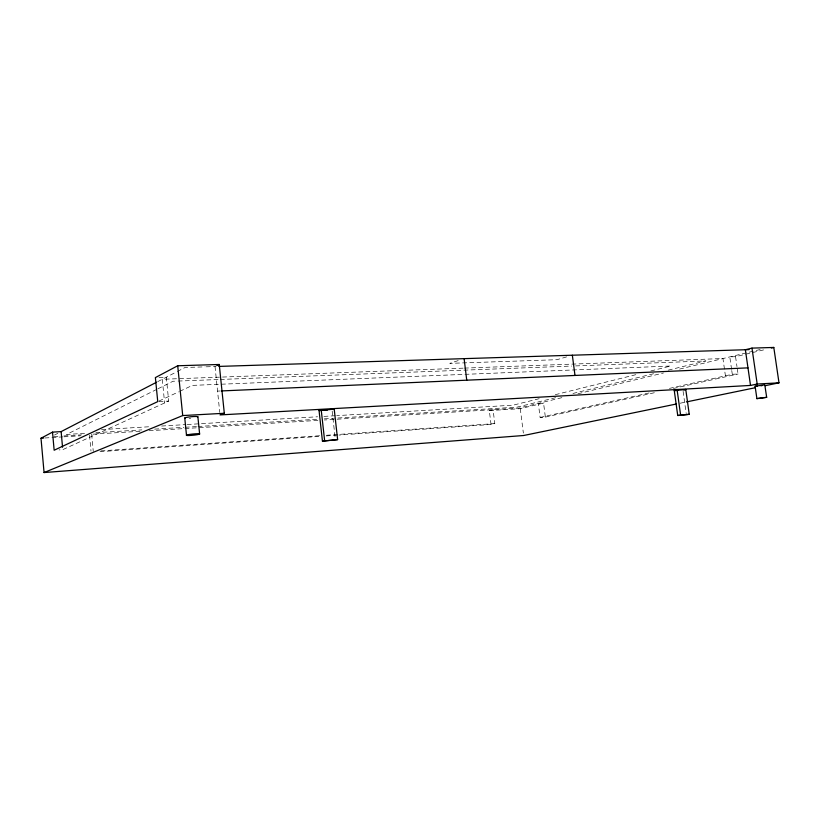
<?xml version="1.0" encoding="UTF-8"?>
<svg xmlns="http://www.w3.org/2000/svg" width="820" height="820" viewBox="0 0 820 820"><rect width="100%" height="100%" fill="white"/><g stroke="black" fill="none" stroke-linecap="round" stroke-linejoin="round"><path stroke-width="0.61" stroke-dasharray="4.1 3.07" d="M54.55 435.02L57.841 433.319M157.727 381.638L176.238 372.054M177.345 371.491L185.074 367.483L205.041 366.858M156.774 389.367L66.584 434.456L85.731 433.298M157.911 388.803L172.989 381.259L176.823 381.115M206.291 366.817L215.024 366.54L217.136 365.505M158.926 401.093L178.565 391.878M179.724 391.335L192.423 385.38L670.709 366.017L650.854 370.947M159.018 377.466L166.296 377.2L168.674 401.093L62.771 449.657L59.071 449.903M458.165 360.605L449.842 363.352L556.913 359.703L567.594 356.597M491.036 424.473L489.314 410.594L493.066 409.662L494.798 423.602L491.036 424.473L338.988 435.051M539.16 398.694L513.094 405.172L336.712 415.637M555.294 394.686L638.442 374.033M555.632 397.69L516.969 407.15L334.519 418.21M572.965 393.457L655.897 373.172M668.279 370.138L705.856 360.943L572.954 366.017M561.864 397.659L518.957 408.083L324.32 419.994M577.977 393.743L663.472 372.987M679.585 369.082L760.109 349.525M489.314 410.594L520.28 408.688L543.557 403.071L545.361 417.093L540.124 417.441L538.32 403.378L543.557 403.071M731.573 369.308L729.79 356.885L735.55 356.679L765.162 349.525M540.124 417.441L650.803 392.585M669.458 388.393L732.291 374.279L738.051 374.012L737.159 367.821M545.361 417.093L654.76 392.636M673.404 388.465L738.051 374.012M680.128 403.225L685.13 402.2M100.05 451.676L319.82 436.383M326.216 435.932L337.717 435.133M100.911 450.877L320.159 435.697M326.534 435.256L494.798 423.602M53.792 436.558L58.845 436.25M63.888 435.943L81.559 434.856M92.937 434.169L140.24 431.269M149.189 430.726L319.205 420.311M44.834 437.993L62.709 436.886M63.98 436.814L80.585 435.789M95.93 432.673L141.86 429.895M154.621 429.116L183.967 427.343M185.248 427.261L196.728 426.564M197.999 426.492L319.205 419.143M324.31 418.835L333.248 418.292M101.547 429.598L150.111 426.707M161.612 426.031L185.894 424.586M187.175 424.514L317.545 416.775M323.931 416.396L335.441 415.709M158.957 401.554L168.674 401.093M217.566 391.109L220.119 390.996M178.104 381.064L218.991 379.506M220.272 379.455L571.683 366.058M463.095 368.159L162.278 379.281L164.625 402.948M464.376 368.108L722.953 358.545L725.423 375.827M735.55 356.679L736.975 366.581M731.758 370.558L732.291 374.279M683.101 391.365L686.207 413.639M520.28 408.688L523.365 433.062M332.161 411.107L335.134 437.665M215.024 366.54L219.76 412.409M91.655 434.241L93.265 451.4M89.523 435.235L90.989 451.072M190.783 418.2A6.621 0.717 -5.5 0 1 189.112 418.323"/><path stroke-width="1.23" d="M755.097 386.24L764.783 384.826L766.679 397.321L756.891 398.622L755.097 386.24L757.29 386.261M676.367 404.004L523.672 435.502L44.065 472.556L41 438.228L52.511 432.13L61.131 431.617L156.599 382.222M750.515 385.431L745.359 349.74L751.971 348.111L773.803 347.444L779 382.837L757.188 384.037L750.515 385.431L220.026 414.92L224.311 413.28L219.247 364.48L177.714 365.761L155.38 377.6L157.748 401.615L54.151 450.231L52.511 432.13M217.136 365.505L219.247 364.48M756.891 398.622L766.679 397.321M44.065 472.556L182.716 415.566L224.311 413.28M319.052 410.564L334.212 409.149L337.625 439.612L322.444 441.129L319.052 410.564L327.303 410.102M322.444 441.129L337.625 439.612M771.333 348.039L773.803 347.444M674.276 390.607L685.776 389.5L689.241 414.325L677.73 415.494L674.276 390.607L677.986 390.402M683.88 389.92L685.776 389.5M686.381 401.933L755.22 387.737M765.234 385.677L779 382.837M677.73 415.494L689.241 414.325M760.96 385.8L762.159 385.595M41 438.228L43.552 438.075M221.4 390.935L747.983 367.872M218.858 366.417L749.039 349.617M751.971 348.111L757.188 384.037M677.115 389.982L680.59 414.94M572.339 355.214L574.994 375.447M464.11 358.647L466.744 380.193M321.204 409.867L324.617 440.545M197.886 416.867L199.629 434.026A6.632 0.615 -5.7 0 1 189.256 435.502A6.632 0.615 -5.7 0 1 190.291 434.323A6.632 0.615 -5.7 0 1 199.629 434.026M184.756 418.005L186.488 435.215M177.714 365.761L182.716 415.566M61.131 431.617L62.545 447.248M185.371 418.313A6.621 0.717 -5.5 0 1 191.009 416.744A6.621 0.717 -5.5 0 1 197.507 417.093"/></g></svg>
